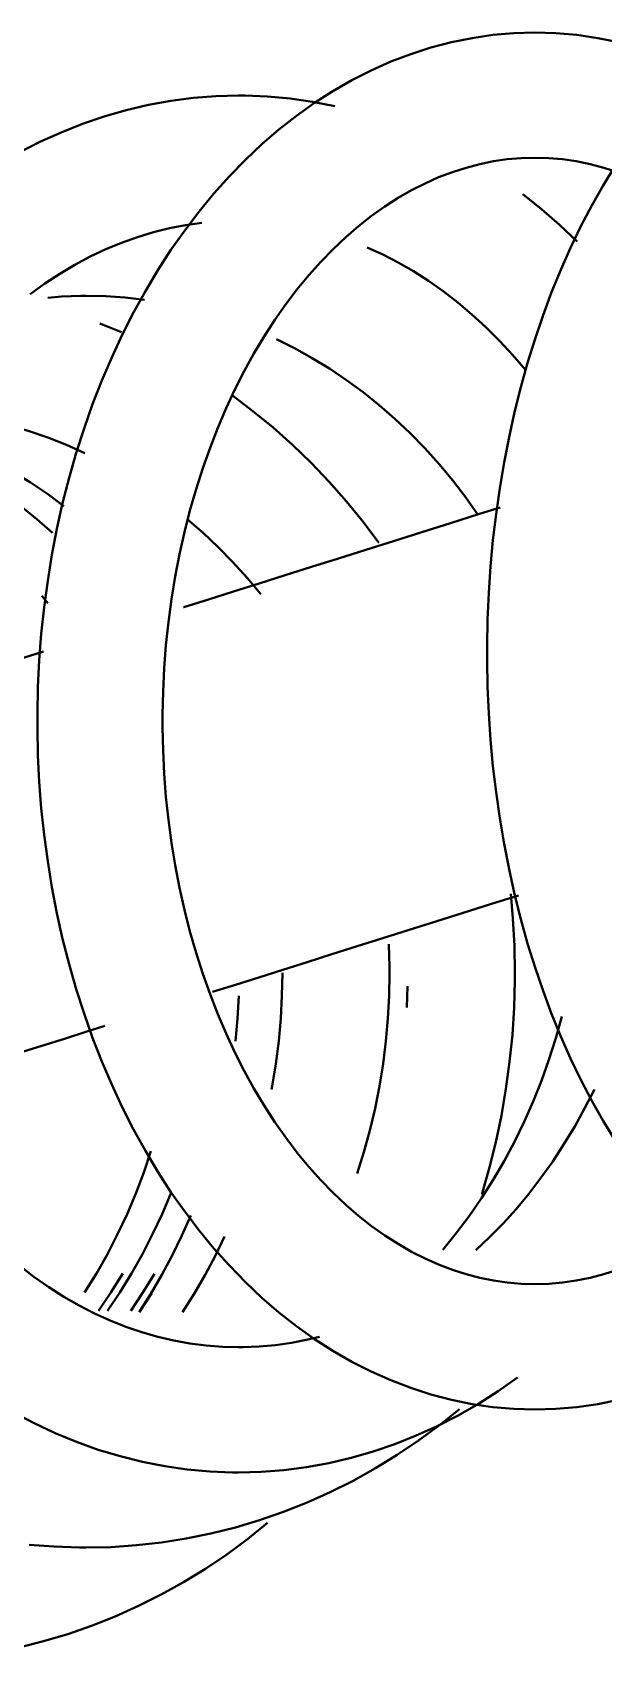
# Model space of a CAD drawing. Header units: inches. Extents: x 238 to 1312, y -3412 to 1074.
# Drawn here: x 563.429 to 564.327, y -3293.912 to -3291.35 of the extents above; entities that cross this region are included whole.
import ezdxf

# ---------------------------------------------------------------- set-up
doc = ezdxf.new("R2010")
doc.units = ezdxf.units.IN
doc.header["$MEASUREMENT"] = 0
doc.layers.add('A-GENM', color=13, linetype='Continuous', lineweight=40)

# ---------------------------------------------------------------- blocks, each defined once
blk = doc.blocks.new('Faucet - Grohe K7 - Semi Pro - Faucet - Grohe K7 - Semi Pro-830454-UNIT 7')
at = {"layer": 'A-GENM', "color": 250}
for p, q in [((-0.7905, 0.5039), (-0.7719, 0.5327)), ((-1.1918, 0.0544), (-1.1928, 0.0205)), ((-0.6179, -0.5933), (-0.6274, -0.5817)), ((-0.7434, -1.0076), (-0.7095, -1.0215))]:
    blk.add_line(p, q, dxfattribs=at)
at = {"layer": 'A-GENM', "color": 250, "flags": 128}
for points in [[(-0.3862, 1.0827), (-0.4257, 1.0818), (-0.4651, 1.0791), (-0.5044, 1.0747), (-0.5435, 1.0685), (-0.5823, 1.0606), (-0.6208, 1.051), (-0.6588, 1.0396), (-0.6964, 1.0265), (-0.7335, 1.0118), (-0.7699, 0.9955), (-0.8058, 0.9775), (-0.8409, 0.958), (-0.8752, 0.937), (-0.9087, 0.9144), (-0.9414, 0.8904), (-0.9731, 0.865)], [(-0.6878, 0.9037), (-0.7273, 0.9028), (-0.7667, 0.9001), (-0.806, 0.8957), (-0.8451, 0.8895), (-0.8839, 0.8816), (-0.9224, 0.8719), (-0.9604, 0.8606), (-0.998, 0.8475), (-1.0351, 0.8328), (-1.0716, 0.8165), (-1.1074, 0.7985), (-1.1425, 0.779), (-1.1768, 0.7579), (-1.2103, 0.7354), (-1.243, 0.7114), (-1.2747, 0.686)], [(-0.5983, 0.8991), (-0.6377, 0.9022), (-0.6772, 0.9036), (-0.6878, 0.9037)], [(-0.9275, 0.7855), (-0.9631, 0.7845), (-0.9987, 0.7818), (-1.0341, 0.7772), (-1.0694, 0.7708), (-1.1043, 0.7626), (-1.1389, 0.7527), (-1.173, 0.741), (-1.2067, 0.7276), (-1.2398, 0.7125), (-1.2724, 0.6958), (-1.3043, 0.6775), (-1.3355, 0.6576), (-1.3659, 0.6362)], [(-0.5739, 0.691), (-0.6063, 0.7082), (-0.6393, 0.7237), (-0.6728, 0.7376), (-0.7068, 0.7497), (-0.7413, 0.7601), (-0.7761, 0.7688), (-0.8113, 0.7757), (-0.8467, 0.7807), (-0.8822, 0.784), (-0.9179, 0.7854), (-0.9275, 0.7855)], [(-1.3932, 0.6864), (-1.4262, 0.6854), (-1.4591, 0.6826), (-1.4919, 0.6779), (-1.5244, 0.6713), (-1.5566, 0.6628), (-1.5884, 0.6526), (-1.6198, 0.6406), (-1.6507, 0.6268), (-1.681, 0.6114), (-1.7106, 0.5943), (-1.7396, 0.5757), (-1.768, 0.5555), (-1.7955, 0.5338)], [(-1.3932, 0.6864), (-1.3602, 0.6854), (-1.3273, 0.6826), (-1.2945, 0.6779), (-1.262, 0.6713), (-1.2298, 0.6628), (-1.198, 0.6526), (-1.1666, 0.6406), (-1.1357, 0.6268), (-1.1055, 0.6114), (-1.0758, 0.5943), (-1.0468, 0.5757), (-1.0184, 0.5555), (-0.9909, 0.5338), (-0.9641, 0.5107), (-0.9381, 0.4862), (-0.9129, 0.4603), (-0.8886, 0.4332), (-0.8652, 0.4048), (-0.8427, 0.3752), (-0.8211, 0.3445), (-0.8005, 0.3127), (-0.7809, 0.2798), (-0.7622, 0.246), (-0.7446, 0.2112), (-0.728, 0.1756), (-0.7124, 0.1391), (-0.6979, 0.1019), (-0.6845, 0.0639), (-0.6722, 0.0253), (-0.6609, -0.014), (-0.6508, -0.0538), (-0.6418, -0.0941), (-0.634, -0.1348), (-0.6273, -0.1759), (-0.6217, -0.2173), (-0.6173, -0.259), (-0.6141, -0.3008), (-0.612, -0.3428), (-0.6111, -0.3849), (-0.6111, -0.3963)], [(-1.5194, 0.2634), (-1.5006, 0.2327), (-1.4826, 0.201), (-1.4655, 0.1683), (-1.4493, 0.1346), (-1.434, 0.1), (-1.4195, 0.0645), (-1.406, 0.0283), (-1.3934, -0.0087), (-1.3818, -0.0464), (-1.3711, -0.0848), (-1.3613, -0.1237), (-1.3526, -0.1632), (-1.3448, -0.2032), (-1.338, -0.2436), (-1.3322, -0.2844), (-1.3273, -0.3255), (-1.3235, -0.3668), (-1.3207, -0.4083), (-1.3189, -0.45), (-1.3181, -0.4917), (-1.3181, -0.503)], [(-1.0546, 0.572), (-1.0362, 0.5766), (-1.0108, 0.5816), (-0.9854, 0.5852), (-0.9599, 0.5875), (-0.9344, 0.5886), (-0.9275, 0.5886)], [(-0.9275, 0.5886), (-0.902, 0.5879), (-0.8765, 0.586), (-0.851, 0.5827), (-0.8256, 0.5781), (-0.8004, 0.5722), (-0.7752, 0.5649), (-0.7502, 0.5564), (-0.7255, 0.5465), (-0.7009, 0.5354), (-0.6766, 0.5229), (-0.6527, 0.5091), (-0.629, 0.494), (-0.6058, 0.4777), (-0.583, 0.4601)], [(-0.9055, 0.4147), (-0.8911, 0.4443), (-0.8748, 0.4748), (-0.8574, 0.5045), (-0.8391, 0.5334)], [(-0.8523, 0.3812), (-0.8383, 0.4131), (-0.823, 0.4443), (-0.8068, 0.4748), (-0.7894, 0.5045), (-0.7711, 0.5334)], [(-0.8209, 0.3468), (-0.8072, 0.3792), (-0.7923, 0.411), (-0.7762, 0.4422), (-0.759, 0.4726), (-0.7406, 0.5023), (-0.7211, 0.5311)], [(-0.7954, 0.4729), (-0.7771, 0.5025), (-0.7578, 0.5314)], [(-0.7452, 0.4726), (-0.7268, 0.5023), (-0.7074, 0.5311)], [(-1.3932, 0.4895), (-1.4149, 0.4889), (-1.4366, 0.487), (-1.4582, 0.4839), (-1.4799, 0.4795), (-1.5015, 0.4739), (-1.523, 0.4669), (-1.5445, 0.4587), (-1.5659, 0.4492), (-1.5872, 0.4383), (-1.6083, 0.4262), (-1.6292, 0.4127), (-1.6499, 0.398)], [(-1.3932, 0.4895), (-1.3715, 0.4889), (-1.3498, 0.487), (-1.3282, 0.4839), (-1.3065, 0.4795), (-1.2849, 0.4739), (-1.2634, 0.4669), (-1.2419, 0.4587), (-1.2205, 0.4492), (-1.1992, 0.4383), (-1.1781, 0.4262), (-1.1572, 0.4127), (-1.1365, 0.398), (-1.1161, 0.3819), (-1.096, 0.3645), (-1.0762, 0.3459), (-1.0569, 0.326), (-1.0379, 0.3049), (-1.0195, 0.2826), (-1.0016, 0.259), (-0.9843, 0.2344), (-0.9676, 0.2086), (-0.9516, 0.1818), (-0.9362, 0.154), (-0.9216, 0.1251), (-0.9078, 0.0954), (-0.8947, 0.0648), (-0.8825, 0.0334), (-0.8711, 0.0012), (-0.8606, -0.0318), (-0.851, -0.0653), (-0.8423, -0.0995), (-0.8346, -0.1341), (-0.8278, -0.1693), (-0.822, -0.2048), (-0.8172, -0.2407), (-0.8133, -0.2769), (-0.8105, -0.3133), (-0.8087, -0.3498), (-0.8079, -0.3864), (-0.8079, -0.3963)], [(-0.7895, 0.2802), (-0.7782, 0.3137), (-0.7658, 0.3468), (-0.7521, 0.3792), (-0.7372, 0.411), (-0.7211, 0.4422), (-0.7038, 0.4726), (-0.6854, 0.5023)], [(-1.4867, 0.1833), (-1.4719, 0.2123), (-1.4558, 0.2413), (-1.4389, 0.2693), (-1.4212, 0.2963), (-1.4027, 0.3224), (-1.3835, 0.3473), (-1.3637, 0.3712), (-1.3431, 0.394), (-1.322, 0.4155), (-1.3003, 0.4359)], [(-1.4353, 0.0685), (-1.4259, 0.1027), (-1.4153, 0.1364), (-1.4035, 0.1696), (-1.3905, 0.2021), (-1.3764, 0.2341), (-1.3612, 0.2653), (-1.3449, 0.2958), (-1.3276, 0.3255), (-1.3092, 0.3544), (-1.2899, 0.3823), (-1.2696, 0.4094), (-1.2484, 0.4354)], [(-1.3098, 0.3485), (-1.3215, 0.3076), (-1.3317, 0.2662), (-1.3405, 0.2244), (-1.3477, 0.1822), (-1.3535, 0.1398), (-1.3577, 0.0972), (-1.3604, 0.0544), (-1.3616, 0.0116), (-1.3616, 0)], [(-1.1648, 0), (-1.1641, 0.0359), (-1.1622, 0.0716), (-1.159, 0.1073), (-1.1546, 0.1428), (-1.1489, 0.178), (-1.1419, 0.213), (-1.1337, 0.2476), (-1.1243, 0.2817), (-1.1137, 0.3154)], [(-0.9962, 0), (-0.9956, 0.0359), (-0.9937, 0.0716), (-0.9905, 0.1073), (-0.986, 0.1428), (-0.9803, 0.178), (-0.9793, 0.1833)], [(-0.3708, 0.1926), (-0.4612, 0.1641), (-0.4866, 0.156), (-0.5128, 0.1478), (-0.5397, 0.1393), (-0.5674, 0.1305), (-0.5959, 0.1216), (-0.6251, 0.1123), (-0.6551, 0.1029), (-0.6859, 0.0931), (-0.7174, 0.0832)], [(-0.9276, 0.0359), (-0.9257, 0.0716), (-0.9225, 0.1073)], [(-0.8865, 0.0299), (-0.9225, 0.0185), (-0.9593, 0.0069), (-0.9969, -0.005), (-1.0351, -0.0171), (-1.0742, -0.0294), (-1.1139, -0.0419), (-1.1544, -0.0547), (-1.1956, -0.0677), (-1.2376, -0.081), (-1.2802, -0.0944), (-1.3235, -0.1081), (-1.3675, -0.122)], [(-1.3616, 0), (-1.3609, -0.0429), (-1.3586, -0.0857), (-1.3551, -0.1244)], [(-1.1638, -0.0455), (-1.1647, -0.0097), (-1.1648, 0)], [(-0.9275, -1.3799), (-0.8918, -1.379), (-0.8563, -1.3762), (-0.8208, -1.3717), (-0.7856, -1.3653), (-0.7507, -1.3571), (-0.7161, -1.3471), (-0.6819, -1.3355), (-0.6483, -1.322), (-0.6151, -1.307), (-0.5826, -1.2902)], [(-0.5996, -1.0675), (-0.6227, -1.0842), (-0.6463, -1.0996), (-0.6701, -1.1137), (-0.6943, -1.1266), (-0.7188, -1.1381), (-0.7435, -1.1483), (-0.7685, -1.1572), (-0.7936, -1.1648), (-0.8188, -1.1711), (-0.8441, -1.176), (-0.8696, -1.1797)], [(-1.3932, -1.479), (-1.3602, -1.478), (-1.3273, -1.4752), (-1.2945, -1.4704), (-1.262, -1.4638), (-1.2298, -1.4554), (-1.198, -1.4452), (-1.1666, -1.4332), (-1.1357, -1.4194), (-1.1055, -1.404), (-1.0758, -1.3869), (-1.0468, -1.3683), (-1.0184, -1.3481), (-0.9909, -1.3264), (-0.9641, -1.3033), (-0.9381, -1.2788), (-0.9129, -1.2529), (-0.8886, -1.2258), (-0.8652, -1.1974), (-0.8427, -1.1678), (-0.8211, -1.1371), (-0.8005, -1.1053), (-0.7809, -1.0724), (-0.7622, -1.0386), (-0.7446, -1.0038), (-0.728, -0.9682), (-0.7124, -0.9317), (-0.6979, -0.8945), (-0.6845, -0.8565), (-0.6722, -0.8179), (-0.6609, -0.7786), (-0.6508, -0.7388), (-0.6418, -0.6985), (-0.634, -0.6578), (-0.6273, -0.6167), (-0.6217, -0.5753), (-0.6173, -0.5336), (-0.6141, -0.4918), (-0.612, -0.4497), (-0.6111, -0.4077), (-0.6111, -0.3963)], [(-1.3932, -1.2821), (-1.3715, -1.2815), (-1.3498, -1.2796), (-1.3282, -1.2765), (-1.3065, -1.2721), (-1.2849, -1.2664), (-1.2634, -1.2595), (-1.2419, -1.2513), (-1.2205, -1.2417), (-1.1992, -1.2309), (-1.1781, -1.2188), (-1.1572, -1.2053), (-1.1365, -1.1906), (-1.1161, -1.1745), (-1.096, -1.1571), (-1.0762, -1.1385), (-1.0569, -1.1186), (-1.0379, -1.0975), (-1.0195, -1.0752), (-1.0016, -1.0516), (-0.9843, -1.027), (-0.9676, -1.0012), (-0.9516, -0.9744), (-0.9362, -0.9466), (-0.9216, -0.9177), (-0.9078, -0.888), (-0.8947, -0.8574), (-0.8825, -0.8259), (-0.8711, -0.7937), (-0.8606, -0.7608), (-0.851, -0.7273), (-0.8423, -0.6931), (-0.8346, -0.6585), (-0.8278, -0.6233), (-0.822, -0.5878), (-0.8172, -0.5519), (-0.8133, -0.5157), (-0.8105, -0.4793), (-0.8087, -0.4428), (-0.8079, -0.4062), (-0.8079, -0.3963)], [(-0.2731, -0.3958), (-0.2982, -0.4037), (-0.324, -0.4119), (-0.3506, -0.4203), (-0.378, -0.4289), (-0.4061, -0.4378), (-0.435, -0.4469), (-0.4647, -0.4563), (-0.4951, -0.4659), (-0.5264, -0.4757), (-0.5583, -0.4858), (-0.591, -0.4962), (-0.6209, -0.5056)], [(-1.5194, -1.2694), (-1.5006, -1.2387), (-1.4826, -1.207), (-1.4655, -1.1743), (-1.4493, -1.1406), (-1.434, -1.106), (-1.4195, -1.0705), (-1.406, -1.0343), (-1.3934, -0.9973), (-1.3818, -0.9596), (-1.3711, -0.9212), (-1.3613, -0.8822), (-1.3526, -0.8428), (-1.3448, -0.8028), (-1.338, -0.7624), (-1.3322, -0.7216), (-1.3273, -0.6805), (-1.3235, -0.6392), (-1.3207, -0.5977), (-1.3189, -0.556), (-1.3181, -0.5143), (-1.3181, -0.503)], [(-0.841, -0.5751), (-0.8412, -0.5751), (-0.8799, -0.5873), (-0.9193, -0.5998), (-0.9595, -0.6124), (-1.0004, -0.6254), (-1.042, -0.6385), (-1.0843, -0.6518), (-1.1274, -0.6654), (-1.1711, -0.6792), (-1.2155, -0.6932), (-1.2605, -0.7075), (-1.3063, -0.7219), (-1.3386, -0.7321)], [(-0.8468, -0.7139), (-0.8715, -0.6924), (-0.8955, -0.6698), (-0.9186, -0.6461), (-0.9409, -0.6213), (-0.9624, -0.5955)], [(-1.148, -0.6764), (-1.1231, -0.7096), (-1.097, -0.7417), (-1.0698, -0.7726), (-1.0414, -0.8023), (-1.0119, -0.8308), (-0.9815, -0.8579), (-0.95, -0.8837), (-0.9176, -0.9081)], [(-0.3912, -0.842), (-0.4203, -0.8305), (-0.449, -0.8176), (-0.4772, -0.8035), (-0.505, -0.788), (-0.5322, -0.7713), (-0.5589, -0.7534), (-0.5849, -0.7343), (-0.6103, -0.7139), (-0.635, -0.6924)], [(-0.9872, -0.9967), (-1.0154, -0.9825), (-1.0432, -0.9671), (-1.0704, -0.9504), (-1.097, -0.9324), (-1.1231, -0.9133), (-1.1485, -0.893), (-1.1731, -0.8715), (-1.1971, -0.8488), (-1.2202, -0.8251), (-1.2425, -0.8004), (-1.264, -0.7746), (-1.2845, -0.7478), (-1.3041, -0.72)], [(-0.4592, -0.842), (-0.4883, -0.8305), (-0.517, -0.8176), (-0.5452, -0.8035), (-0.573, -0.788), (-0.6002, -0.7713), (-0.6269, -0.7534), (-0.6529, -0.7343)], [(-0.4475, -0.8831), (-0.478, -0.8796), (-0.5084, -0.8748), (-0.5386, -0.8687), (-0.5686, -0.8611), (-0.5984, -0.8523), (-0.6278, -0.842), (-0.6569, -0.8305), (-0.6856, -0.8176)], [(-1.1295, -1.141), (-1.154, -1.1298), (-1.1783, -1.1173), (-1.2023, -1.1035), (-1.2259, -1.0885), (-1.2492, -1.0721), (-1.272, -1.0545), (-1.2943, -1.0357), (-1.3162, -1.0156), (-1.3375, -0.9943), (-1.3582, -0.9719), (-1.3782, -0.9483)], [(-0.6878, -1.0649), (-0.7185, -1.0642), (-0.7491, -1.0621), (-0.7796, -1.0587)], [(-0.6274, -1.062), (-0.6489, -1.0637), (-0.6796, -1.0648), (-0.6878, -1.0649)], [(-1.4598, -1.1506), (-1.432, -1.1766), (-1.4035, -1.2013), (-1.374, -1.2246)], [(-1.3932, -1.2821), (-1.4149, -1.2815), (-1.4366, -1.2796), (-1.4582, -1.2765), (-1.4799, -1.2721), (-1.5015, -1.2664), (-1.523, -1.2595)], [(-1.0788, -1.3632), (-1.0437, -1.3701), (-1.0083, -1.3752), (-0.9727, -1.3784), (-0.9371, -1.3798), (-0.9275, -1.3799)], [(-1.3932, -1.479), (-1.4262, -1.478), (-1.4591, -1.4752), (-1.4919, -1.4704), (-1.5244, -1.4638), (-1.5566, -1.4554), (-1.5884, -1.4452), (-1.6198, -1.4332), (-1.6507, -1.4194)]]:
    blk.add_lwpolyline(points, dxfattribs=at)

msp = doc.modelspace()

# ---------------------------------------------------------------- block references
at = {"layer": 'A-GENM', "color": 250, "rotation": 180}
msp.add_blockref('Faucet - Grohe K7 - Semi Pro - Faucet - Grohe K7 - Semi Pro-830454-UNIT 7', (562.8259, -3292.8292), dxfattribs=at)

doc.saveas('drawing.dxf')
